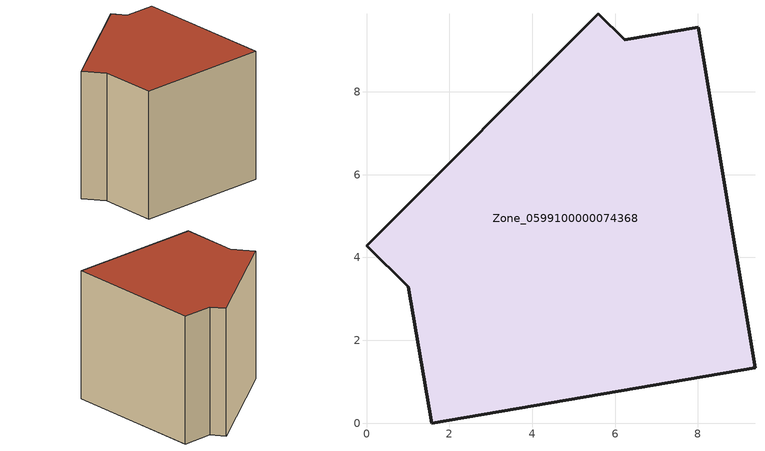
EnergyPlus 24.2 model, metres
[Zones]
Zone_0599100000074368
 floor ground (C_G): 1.01,3.29 0,4.28 5.59,9.88 6.23,9.26 8.01,9.56 9.38,1.34 1.58,0 z0
 wall outside (C_F): 0,4.28 1.01,3.29 1.58,0 9.38,1.34 8.01,9.56 6.23,9.26 5.59,9.88 0,4.28 z0:7.54
 roof outside (C_R): 9.38,1.34 8.01,9.56 6.23,9.26 5.59,9.88 0,4.28 1.01,3.29 1.58,0 z7.54
[BUILDING]
Pand.0599100000074368: North Axis=0; Terrain=City; Loads Convergence Tolerance Value=0.04; Temperature Convergence Tolerance Value=0.4; Solar Distribution=FullExterior; Maximum Number of Warmup Days=25; Minimum Number of Warmup Days=1
[Site:Location]
Rotterdam.The.Hague.AP_ZH_NLD Design_Conditions: Latitude=51.96; Longitude=4.45; Time Zone=1; Elevation=-4.5
[SITE:GROUNDTEMPERATURE:BUILDINGSURFACE]
18, 18, 18, 18, 18, 18, 18, 18, 18, 18, 18, 18
[MATERIAL] Thermal Absorptance=0.9; Solar Absorptance=0.7; Visible Absorptance=0.7
Name | Roughness | Thickness | Conductivity | Density | Specific Heat
G.TI.1946 | MediumSmooth | 0.15 | 1 | 540 | 1210
F.TI.1946 | Rough | 0.3 | 0.857143 | 1920 | 840
R.TI.1946 | MediumRough | 0.2 | 0.1 | 1500 | 1000
[CONSTRUCTION]
C_G: G.TI.1946
C_F: F.TI.1946
C_R: R.TI.1946
[ZONE]
Zone_0599100000074368: Type=1; Multiplier=1; Ceiling Height=Autocalculate; Volume=Autocalculate; Floor Area=autocalculate; Part of Total Floor Area=Yes
[ZONEINFILTRATION:DESIGNFLOWRATE]
Infil_Zone_0599100000074368: Zone or ZoneList or Space or SpaceList=Zone_0599100000074368; Schedule=AlwaysOn; Design Flow Rate Calculation Method=Flow/Area; Flow Rate per Floor Area=0.003; Constant Term Coefficient=1; Temperature Term Coefficient=0; Velocity Term Coefficient=0; Velocity Squared Term Coefficient=0
[HVACTEMPLATE:ZONE:IDEALLOADSAIRSYSTEM]
Zone_0599100000074368: Maximum Heating Supply Air Temperature=50; Minimum Cooling Supply Air Temperature=13; Maximum Heating Supply Air Humidity Ratio=0.0156; Minimum Cooling Supply Air Humidity Ratio=0.0077; Heating Limit=NoLimit; Cooling Limit=NoLimit; Dehumidification Control Type=ConstantSensibleHeatRatio; Cooling Sensible Heat Ratio=0.7; Dehumidification Setpoint=60; Humidification Control Type=None; Humidification Setpoint=30; Outdoor Air Method=None; Outdoor Air Flow Rate per Person=0.00944; Outdoor Air Flow Rate per Zone Floor Area=0; Outdoor Air Flow Rate per Zone=0; Demand Controlled Ventilation Type=None; Outdoor Air Economizer Type=NoEconomizer; Heat Recovery Type=None; Sensible Heat Recovery Effectiveness=0.7; Latent Heat Recovery Effectiveness=0.65
[ZONECONTROL:THERMOSTAT]
ThermostatControl_Zone_0599100000074368: Zone or ZoneList=Zone_0599100000074368; Control Type Schedule=DualSetpointControlType; Control 1=Thermostat_Zone_0599100000074368; Temperature Difference Between Cutout And Setpoint=0
[THERMOSTATSETPOINT:DUALSETPOINT]
Thermostat_Zone_0599100000074368: Heating Setpoint Temperature Schedule=HeatingSetpoint_Zone_0599100000074368; Cooling Setpoint Temperature Schedule=CoolingSetpoint_Zone_0599100000074368
[SCHEDULE:COMPACT]
HeatingSetpoint_Zone_0599100000074368: Through: 12/31, For: AllDays, Until: 24:00, 21
CoolingSetpoint_Zone_0599100000074368: Through: 12/31, For: AllDays, Until: 24:00, 24
DualSetpointControlType: Through: 12/31, For: AllDays, Until: 24:00, 4
AlwaysOn: Through: 12/31, For: AllDays, Until: 24:00, 1
